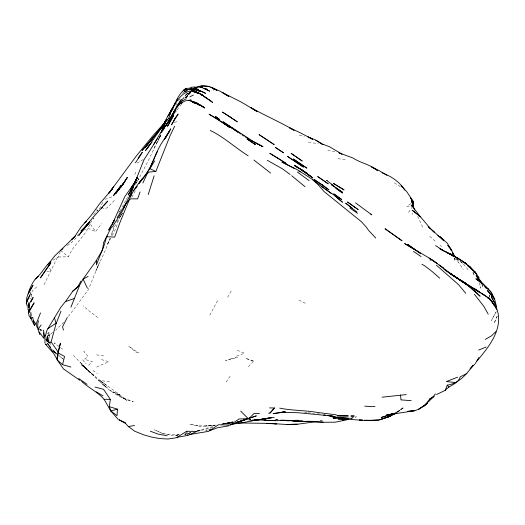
<?xml version="1.0" encoding="UTF-8"?>
<svg xmlns="http://www.w3.org/2000/svg" width="525" height="525" viewBox="0 0 525 525"><rect width="100%" height="100%" fill="white"/><g stroke="black" fill="none" stroke-linecap="round" stroke-linejoin="round"><path stroke-width="0.39" stroke-dasharray="2.62 1.97" d="M412.374 214.508L412.407 213.012M52.763 332.469L49.33 335.14L48.517 345.017L50.84 348.023M47.303 333.946L48.996 332.542L47.768 336.039L47.289 341.703L48.517 345.017L47.073 343.16L46.613 339.964L48.018 335.659L50.026 333.913L46.751 341.053M47.768 336.039L47.033 340.771L50.242 344.302L47.768 336.039L49.33 335.14M231.223 290.994L226.78 298.902M48.996 332.542L47.033 340.771L45.944 338.855M113.905 226.472L111.202 235.338L116.379 222.613M53.169 260.151L58.478 256.994L60.349 251.18M134.82 174.622L136.257 170.264M110.788 238.16L107.12 244.893L110.014 238.514L104.147 253.194L98.142 265.604L88.305 289.741L68.198 316.778M134.971 184.78L138.922 178.605L147.879 161.464L160.565 135.096M160.945 134.459L159.377 137.944L160.584 135.056M120.251 216.175L117.869 221.799L116.465 227.115L111.766 236.079M159.377 137.944L160.335 135.732L153.024 150.222M98.142 265.604L95.944 270.618L99.737 262.257M160.335 135.732L157.205 142.636M57.304 257.572L43.982 284.799M131.926 197.216L135.575 190.299M58.478 256.994L68.388 256.804C73.454 244.328 85.516 236.434 90.077 223.709L95.603 231.564L101.588 223.63M99.461 208.93L102.762 202.466M120.133 211.07L125.882 200.058M217.553 300.72L209.173 316.306M495.961 312.152L491.426 320.565L496.335 311.45M118.801 212.691L119.582 211.286L118.834 212.618M126.276 199.369L128.612 195.241M167.127 120.75L170.034 116.104M168.052 119.431L170.087 116.025M90.497 223.027L93.397 218.243M172.39 110.637L173.644 108.603M78.612 233.848L75.62 238.573L71.19 242.753L65.973 246.638M175.744 105.236L177.411 102.605M135.923 183.323L138.922 178.605L135.817 183.369M168.597 118.145L167.219 120.133L169.897 116.13M119.378 218.085L122.653 213.012M116.812 221.963L118.565 219.352M121.82 214.246L120.153 216.7L122.469 213.399M226.137 382.049L230.173 376.136M181.473 104.213L175.042 112.612M408.562 212.336L412.118 207.329M186.224 97.716L189.971 92.603M181.972 99.796L187.11 93.437M178.493 100.741L180.488 98.254M177.142 108.052L178.165 106.792M175.672 111.832L176.643 110.663M182.497 99.166L187.733 92.899M182.51 93.45L184.433 91.166M190.732 92.282L184.774 98.293L189.827 92.571M253.424 361.148L245.562 358.299L254.08 361.266L253.424 361.148L247.78 367.5M167.199 119.963L169.148 117.712M93.194 218.918L94.1 217.875M184.774 98.293L190.194 92.656M185.85 97.709L190.378 92.781M186.04 97.512L190.851 92.262M63.637 322.271L55.683 330.192M93.627 214.627L97.768 210.341L96.462 209.928M114.371 200.452L106.936 207.946L103.018 208.799M88.627 365.288L92.387 361.535L84.453 359.323L88.095 356.468L83.797 351.455L85.982 350.031M187.635 93.161L185.489 95.274L187.983 93.233M184.163 91.993L185.227 90.976M36.724 286.86L32.189 291.001L31.448 296.566L30.621 292.589M189.906 92.603L188.731 93.627L189.932 92.662M186.723 91.409L187.943 90.444M410.668 203.582L406.822 206.561L410.924 206.66M397.484 411.981L403.673 407.19L396.25 412.939M189.893 92.413L186.874 94.657L190.26 92.413M185.817 91.304L187.084 90.398M184.544 91.698L186.447 90.359M397.491 412.112L403.134 408.194L397.169 411.797M137.163 163.065L143.161 159.528M184.603 91.79L186.69 90.733M397.025 411.987L399.059 411.016L396.126 412.283M396.979 412L399.059 411.016M96.613 367.047L108.793 361.679L100.866 359.415M236.578 356.18L244.565 353.259L236.749 350.077M104.954 199.336L112.219 196.75M83.468 229.832L88.003 228.349L95.603 231.564M351.008 418.569L356.455 416.811L348.967 418.668M221.452 424.377L232.805 421.792M222.679 423.99L224.188 423.524M188.468 433.328L190.785 432.666M188.409 433.361L190.641 432.869M196.973 430.887L213.741 426.287M183.907 92.144L187.635 91.107M212.815 427.462L197.236 431.386M186.303 433.913L185.056 434.195L191.218 432.528M174.339 122.397L177.247 121.616M232.227 422.303L225.442 423.938L231.676 423.189M185.056 434.195L186.414 433.867M223.263 423.885L231.144 422.212L223.958 423.859M178.973 434.674L175.022 435.592L178.448 434.864M350.333 418.366L353.056 417.756L350.779 418.235M222.049 423.905L233.238 421.89M233.586 422.021L230.928 422.572L232.483 422.33M222.449 424.285L232.673 422.205M223.985 423.977L230.875 422.586M46.83 271.635L50.945 270.841L49.225 267.422M197.177 430.959L201.121 430.283L197.708 430.677M184.098 434.201L186.27 433.794M320.125 421.05L323.118 420.63L320.02 420.86M216.11 425.06L205.8 426.038L214.679 425.296L200.707 425.887L196.987 425.644L197.63 425.696L189.617 424.102L200.793 426.661L216.097 425.152M178.126 435.166L173.394 435.494L163.656 433.939M248.653 419.751L250.983 419.488M252.551 419.344L254.12 419.206M231.702 423.143L224.89 423.524L231.807 423.17M249.126 419.993L250.628 419.941M179.425 434.549L170.198 434.785L162.166 433.368M48.74 342.91L50.374 342.93L46.325 336.814M275.579 419.823L278.841 420.013M275.5 419.829L277.823 419.98M304.421 412.578L307.381 412.781M308.116 412.827L314.285 413.333M275.802 419.803L278.257 419.974M308.497 142.564L318.157 143.43M337.975 158.714L345.765 159.554M96.515 354.887L104.587 355.97M109.528 381.859L98.247 380.185L107.251 387.817L102.736 384.444L83.56 366.345L88.502 370.913L80.568 364.035L94.388 376.103L87.839 370.217M29.741 298.259L31.211 298.476M317.461 413.674L319.758 414.022M327.731 150.367L335.941 151.902M299.289 135.194L304.415 136.198M96.429 209.869L97.696 210.23M162.973 433.637L154.403 429.791L162.947 433.624M298.909 300.129L306.646 303.89M394.387 182.877L400.24 186.651M45.734 339.504L50.623 342.188M46.193 338.238L47.591 339.012L45.767 337.509M45.957 339.517L50.676 342.195M429.647 259.941L431.012 260.767M92.886 370.578L97.46 373.4M106.949 385.567L99.888 380.586L119.805 394.695L126.906 400.378L122.417 397.681L115.723 393.428L125.403 399.23L133.311 401.664L123.401 398.239L125.403 399.23L117.659 395.555L110.079 390.554L102.736 384.444L105.63 386.695M55.217 343.652L54.16 342.904L62.724 349.276M119.438 394.439L119.805 394.695M45.865 339.741L50.374 342.93M97.939 317.566L90.418 312.053L82.996 305.767M104.193 383.69L92.413 374.338M456.356 258.484L463.122 263.629L468.142 269.817M39.48 329.214L40.727 330.166L39.762 328.886M457.085 258.897L463.122 263.629M63.978 359.658L58.662 355.432L62.797 358.719M60.578 250.451L68.388 256.804M86.481 369.259L93.922 375.382L82.943 365.512L86.481 369.259L85.588 368.307M440.212 245.339L441.643 246.56M53.596 351.127L56.582 353.666L51.863 349.453M53.117 350.556L56.812 353.804L53.222 350.523M429.752 236.322L435.579 241.572M80.286 362.46L85.805 368.077L72.115 354.113M82.163 364.462L83.022 365.315M454.486 258.031L458.771 262.671L463.26 269.463M52.933 350.674L56.122 354.172L53.045 350.68M50.479 347.767L48.425 345.443L50.328 347.76M82.628 359.815L86.093 363.832M50.827 348.016L47.073 343.16L49.429 346.388M49.901 347.038L50.8 348.344M46.259 336.847L47.591 338.842L50.558 347.609M456.146 258.49L458.771 262.671M422.618 227.049L417.69 216.425M472.828 272.094L474.403 275.599L472.973 272.219M481.878 284.576L483.059 287.556L481.891 283.808M39.802 328.729L41.488 333.126M479.338 282.831L480.782 288.192L480.46 284.419M454.151 258.103L454.945 261.069L454.256 258.215M31.283 313.865L31.894 316.253M30.627 292.451L31.618 297.058M489.221 294.912L489.641 297.281M489.51 294.807L489.812 297.222M497.188 316.122L494.104 323.439L497.188 316.122M231.518 358.634L225.573 360.517L237.477 357.308L231.518 358.634M210.971 429.069L205.767 430.546L210.952 429.083M250.93 419.869L248.496 420L250.898 419.869M138.377 352.872L136.132 352.268L128.809 346.257L138.377 352.872M119.641 394.931L110.079 390.554L119.641 394.931M42.092 330.54L39.565 328.834L42.092 330.54"/><path stroke-width="0.79" d="M44.927 343.101L44.973 337.057L47.093 330.008L60.9 307.178L65.71 301.278L72.817 291.145L79.603 285.324L83.088 279.097L96.37 260.466L102.664 249.657L103.55 242.662L110.86 228.303L113.078 225.73L122.903 210.4L125.711 204.127L129.294 199.631L131.644 193.18M30.877 312.277L30.693 318.052L34.394 325.29M109.285 406.658L117.495 409.178L117.022 415.702L110.788 410.924L109.285 406.658L110.368 399.427L103.563 389.307L95.084 387.096M27.943 308.313L28.455 302.662M412.945 203.779L413.234 201.593L410.392 197.689M70.901 367.041L62.56 364.665L57.245 359.992L56.989 359.126L58.091 351.875L60.414 343.225L58.17 353.01L57.245 359.992L63.525 368.97L80.069 380.441M38.502 320.749C36.842 325.513 38.095 330.297 39.92 334.747M62.56 364.665L64.536 356.423L58.17 353.01M148.214 194.572L154.133 175.816M55.827 324.575L51.115 341.946L58.091 351.875M131.152 193.102L133.448 186.637L129.268 196.75L123.513 207.762L126.368 202.998L117.121 217.731M70.927 307.23L79.603 285.324M140.103 191.933L137.576 198.89L131.073 198.804L129.235 199.848L119.726 223.105L114.667 237.143L107.303 236.736L106.437 237.307L104.226 245.096L96.383 264.889L96.37 260.466M47.9 328.643L54.935 323.958L56.083 323.8L60.966 311.161M436.472 394.577L445.226 390.351L447.261 385.127C458.673 383.683 466.587 374.194 473.038 365.485L470.078 368.839L474.83 364.055M37.406 327.987L35.995 324.397L40.491 312.913M142.866 183.022L147.361 173.414L149.382 172.003L155.82 171.518L170.251 135.292L174.694 126.144M135.371 181.991L137.307 177.352L132.418 187.674L137.097 177.811L132.753 187.865L143.935 159.869L157.467 138.6M162.638 130.108L164.122 126.551L161.785 132.188M129.642 196.711L130.548 194.545M155.085 156.614L150.078 167.908M155.4 155.899L157.316 151.607M28.291 307.584L29.669 304.69M31.054 301.79L33.127 297.439L28.98 304.231L29.472 307.394L28.547 312.893L29.131 316.083L31.119 318.472M130.548 196.934C134.695 186.388 143.299 178.559 149.31 169.293M131.696 188.954L136.874 178.382M130.987 190.582L134.813 182.792M67.272 317.408L62.547 326.812L63.499 330.159M174.405 110.867L170.468 118.624L177.253 105.847L181.335 99.553C175.055 108.301 171.117 118.453 164.712 127.096L171.255 117.429L174.418 111.287L168.61 122.279L171.255 117.429L160.027 133.724L153.707 144.526M136.316 179.747L133.468 185.266L135.988 180.37L130.6 189.059L134.702 182.615L124.766 196.665L112.278 224.162L114.745 219.247L108.675 230.14L111.503 225.363M149.297 142.498L142.039 150.478L162.73 126.125L166.405 118.696L175.094 103.537M169.916 112.685C175.166 104.632 177.686 93.949 186.034 88.364L188.987 88.266M162.711 126.131L165.979 120.028M172.961 113.715L177.253 105.847M168.735 121.268L173.014 113.367L167.337 123.29M172.154 108.964L172.738 107.901L167.698 116.465M81.001 281.046L77.569 287.09L72.817 291.145M175.665 102.624L169.299 113.945L171.859 109.495M176.879 100.531L177.686 99.133M165.428 138.219L166.195 136.881M162.822 130.594L163.583 129.294M136.48 187.484L137.281 186.113M167.357 134.873L170.769 128.822L160.886 144.375C153.372 157.087 150.419 172.449 139.151 182.825L142.741 178.329M176.925 100.334L177.713 99.015M475.355 363.49L478.938 357.499M112.304 224.05L114.384 220.598M127.089 177.804L120.402 187.917L127.365 177.352L122.948 184.564M135.45 162.862L142.314 152.263L138.272 158.077L139.079 156.896M165.473 121.026L161.851 127.299L145.589 150.518L149.769 144.756M154.731 160.834L149.966 168.663L155.82 171.518M169.24 120.606L165.939 125.882M170.277 114.017L169.431 115.369C174.28 105.459 179.399 92.236 191.966 90.746L200.163 93.568L212.605 102.368L208.3 99.264M163.813 129.157L164.66 127.851M139.086 183.645L142.373 178.795M49.337 263.025L50.827 261.358C44.763 266.562 41.521 273.991 35.306 278.998C32.097 283.5 29.42 288.428 28.252 293.875L33.016 285.397C28.895 291.08 24.616 298.823 27.123 305.95M165.756 120.868L161.405 127.24L149.75 141.881L161.293 127.929M75.397 235.922L71.663 239.466L74.642 236.716L80.811 227.345L91.127 215.434L99.678 203.726L112.573 188.639L108.695 193.344L112.442 188.764L109.285 192.675L113.433 186.9M109.285 192.675L136.323 155.971L152.821 135.817L165.001 122.279M37.892 329.464L41.153 324.962M163.38 125.245L161.004 128.468L163.433 125.304M435.402 393.848L432.843 397.34L429.719 399.053L425.414 404.762L418.373 409.454L414.73 410.675L386.249 415.091L394.124 413.405M101.568 208.399L102.526 207.132M147.315 148.155L152.001 142.091M47.847 264.685L54.81 255.832L74.642 236.716M150.183 141.369L153.53 137.176M156.936 132.923L162.743 126.059M103.963 205.223L107.723 201.082L92.17 218.328L78.743 235.443L87.813 224.024M82.648 230.547L89.453 222.167M476.956 360.997C489.044 346.795 503.882 328.46 496.762 308.628L489.576 298.738L474.488 288.737L484.962 295.68M154.54 135.929L156.043 134.052M269.522 407.912L274.418 407.977L270.27 413.037L268.642 413.142M89.368 222.239L83.062 229.569L89.407 222.2M269.87 413.011L274.418 407.977M162.507 126.322L159.613 129.544M89.749 222.298L80.929 231.131L86.868 225.153M89.558 222.541L86.054 226.341L88.187 224.208M133.718 190.391L136.31 187.596M186.362 98.759L182.004 100.964L177.122 106.463L179.589 104.409M434.103 396.316L423.485 406.402L427.153 403.358L425.276 404.663M495.836 331.656L491.472 335.862L485.31 339.386M65.461 301.613L74.051 298.607M445.226 390.351C449.597 384.989 458.141 384.123 460.222 376.825L466.909 373.492M35.306 278.998L38.292 276.465M427.153 403.358L424.239 405.812L418.373 409.454M84.682 222.954L86.487 221.445M45.616 335.357L44.494 336.295L43.47 330.074M187.825 89.69L183.835 90.077L186.034 88.364M60.578 250.451L62.98 248.758M429.719 399.053L433.919 396.08M419.002 409.014L420.886 407.708M422.139 406.842L424.016 405.536M228.828 425.834L217.737 427.704L209.803 430.572L218.439 424.745L230.127 425.027L239.072 418.976L248.187 418.635L249.526 418.031L253.988 413.483L259.475 413.483M125.711 422.868L118.788 419.665L125.744 423.629L128.389 426.582L134.754 431.222L143.896 434.923L151.837 437.122L159.869 438.578L168.02 439.018L176.4 437.745L186.756 431.248L196.967 431.471M182.004 100.964L182.864 100.472M195.7 87.524C202.499 84.269 210.998 86.107 216.982 90.412L210.879 87.216L220.165 91.238L228.874 96.449L222.088 92.288M396.25 412.939L387.634 417.08L391.092 415.741L379.568 419.849L387.634 417.08L396.25 412.939L387.949 417.152L378.781 420.026L365.702 420.486L341.88 418.871M88.121 276.386L83.088 279.097L87.432 288.284M211.234 429.877L208.412 431.373L189.039 434.621M189.899 96.784L193.357 95.097M393.645 413.569L390.397 415.098L394.282 413.287M392.962 413.923L381.189 417.487L394.321 413.28M189.807 88.581L191.002 88.023M196.678 431.484L188.199 435.337L177.109 437.312M392.457 413.864L389.524 415.131L396.559 412.978M190.142 91.744L192.288 90.864L198.581 93.043L201.351 94.782M478.695 350.077L486.117 347.018M457.649 377.173L446.335 381.544L456.199 382.64M30.693 318.052L32.694 317.317L34.479 325.395M230.127 425.027L256.344 415.852L235.797 422.704L244.348 419.987M347.891 419.573L335.317 422.198L324.857 422.258L293.514 420.912L304.776 421.404M182.129 103.038L179.123 104.048L185.528 100.793L191.133 99.999L189.63 100.505M246.205 419.377L236.959 422.244M117.495 409.178L110.788 410.924L117.961 419.16M347.747 418.871L342.438 419.987L348.062 418.865M128.389 426.582L134.538 425.486M183.835 90.077L193.403 89.145L189.42 89.532M274.247 417.401L250.819 420.781L266.917 418.451M317.126 421.477L298.029 424.18L286.525 424.482L270.198 423.413L238.212 422.94M382.069 397.195L406.278 394.597M231.328 424.318L242.36 422.769L257.519 419.77L259.37 419.672L252.893 420.512L257.519 419.77L265.722 419.488L258.608 419.626M189.623 88.003L191.238 87.819M194.467 87.445L200.57 87.006M285.607 411.843L273.079 413.615L284.786 411.981L281.676 412.191L298.804 412.781L331.918 416.017L327.876 415.518M374.988 406.33L372.159 406.652L364.744 406.133M193.489 89.007L195.832 88.83L198.502 89.335L196.888 89.348M313.832 421.319L311.509 421.496L314.377 421.299M191.5 87.222L195.372 86.979M367.94 420.532L378.781 420.026M254.382 419.81L255.878 419.757M347.983 418.681L338.264 419.002L346.336 418.943L333.244 418.543L334.884 418.517M311.66 421.306L307.775 421.306M254.953 419.731L275.474 420.689L291.473 420.453L284.563 420.269M286.991 420.577L298.522 420.262M286.525 424.482L297.163 424.233M266.91 423.472L276.623 423.905L270.198 423.413M193.705 88.85L195.832 88.83L205.465 93.286L195.832 88.83M364.232 420.269L370.788 420.4L365.879 420.262M300.983 421.155L302.492 421.188L291.887 420.801M81.664 381.413C88.686 387.988 97.709 391.886 104.048 399.262L110.368 399.427M349.709 418.222L338.933 417.92L330.225 416.397L333.441 416.994M362.604 420.171L359.33 420.085L362.598 420.236M294.748 420.965L280.448 420.276L288.619 420.683M264.147 420.19L275.474 420.689M201.108 85.982L209.278 86.362M314.882 421.759L323.223 422.179M282.47 420.282L288.337 420.761L282.883 420.269M337.627 417.454L334.432 417.145L348.731 418.464L344.813 418.136M282.345 420.262L284.799 420.433L282.778 420.256M401.402 399.919L411.16 400.673M339.229 417.605L344.026 418.071M336.367 414.829L317.448 412.453C304.959 410.281 292.182 410.681 279.74 408.135M333.093 416.948L341.519 417.992M327.784 415.564L334.897 416.555L328.886 415.492M167.226 435.75L158.222 434.142L150.353 431.222M204.067 88.594L207.27 89.289L204.461 88.541L209.685 91.186L200.977 87.065M193.817 91.973L198.581 93.043L190.864 89.073L198.306 93.161M323.092 144.303L329.359 146.659L341.992 154.127L339.721 153.234M191.573 88.627L200.419 91.481L194.125 89.309M338.881 152.782L352.997 158.032C360.839 163.137 370.479 164.581 377.711 170.664L371.588 166.937L379.319 170.717L386.951 175.363M191.966 90.746L196.652 92.741M201.738 94.933L203.195 95.557L201.075 94.598M382.016 172.81C391.099 176.118 399.63 181.788 404.768 190.129M196.127 103.812L192.498 102.211L200.36 105.02L204.77 108.019L195.759 102.382L188.77 100.301L196.836 102.992L195.759 102.382L203.392 107.021L201.213 106.063M197.577 104.455L199.756 105.42M198.247 93.319L195.425 92.039L197.571 93.03M201.876 95.012L203.306 95.668L201.83 94.979M198.135 93.247L195.917 92.21L197.971 93.332M46.745 344.669L45.327 343.96L52.5 352.19M237.891 131.978L222.889 121.721L253.247 141.448L262.874 146.672L250.688 140.195M255.668 142.99L262.874 146.672M223.23 92.984L241.756 102.342L257.027 111.497L250.543 107.448C264.849 115.5 279.937 121.957 294.079 130.259L289.472 127.746L300.215 132.74L312.657 139.315L308.024 136.933L315.433 139.939L322.376 144.532M210.282 130.476C224.07 137.071 235.259 147.735 248.154 155.8M267.297 160.302L282.627 168.938L290.141 174.497M204.822 97.079L206.194 97.827L203.424 96.088M443.212 250.622L458.574 258.615L466.148 263.721L457.551 258.037L440.101 248.817L443.212 250.622L435.579 245.575M421.877 264.246L424.804 265.893L432.285 271.655L439.681 278.178M315.833 140.155L323.485 144.559M249.263 139.394L245.464 136.999M440.101 248.817L443.71 250.898M294.702 168.715L281.866 162.035L297.321 169.687L312.388 179.386L318.143 184.715L324.128 191.605L361.39 221.701L366.43 227.273L368.517 230.324L375.756 238.055M298.909 171.183L300.11 171.964M300.628 169.536L307.25 173.427L302.452 170.579M96.173 391.834L103.057 395.876M452.228 255.583L446.263 252.046L458.574 258.615L457.551 258.037L466.148 263.721M321.687 186.644L334.74 195.556L342.49 202.23L335.062 196.068M302.459 170.592L312.874 177.942L302.19 170.159L294.545 165.697L303.929 171.248L310.183 176.006L302.19 170.159L303.929 171.248L294.446 165.185L299.007 168.387M463.811 282.201L466.239 283.697L461.488 280.717L479.587 292.261L472.848 288.054M448.652 272.449L468.313 285.613L448.593 272.475M452.675 275.33L468.313 285.613L449.866 273.381M205.8 97.788L209.213 99.94M242.294 134.971L244.197 136.185M321.746 184.426L314.147 179.543L328.899 189.807L321.746 184.426L322.901 185.305M225.127 124.235L209.055 114.194L216.713 118.578L229.793 127.614L224.287 123.624M446.768 271.103C458.305 278.926 470.472 285.994 480.113 296.244L465.327 283.244M479.017 291.9L449.492 272.993M432.856 260.649L429.063 258.156L430.395 259.035M434.123 261.483L436.649 263.15M431.727 259.914L437.049 263.432M303.686 167.278L287.503 156.378L302.774 166.674M327.141 180.698L326.648 180.364L333.29 185.463M413.49 251.423L421.057 256.561M443.1 268.413L445.62 270.132M416.128 250.53L404.624 243.567L432.147 259.783L454.65 276.741L447.103 271.405M417.48 251.455L420.177 253.306M78.737 378.571L87.091 384.326M444.196 269.377L445.417 270.217M460.753 280.396L462.709 281.754M239.144 132.851L241.027 134.157M349.899 208.025L357.525 213.327M482.101 293.475L489.215 298.463M418.642 252.276L407.8 244.46L420.367 253.345M297.399 172.023L309.087 180.633M331.544 193.666L312.513 179.53M370.768 214.095L371.825 214.856L355.556 202.867M253.903 160.04L270.618 173.053M446.23 270.598L447.438 271.523M352.597 208.537L345.66 203.168L356.895 212.008M453.836 256.377L450.739 253.962L451.808 255.124M419.606 215.985L412.125 210.131L420.617 216.95L430.316 228.447M482.186 283.749L475.86 278.749C481.399 282.621 487.207 286.598 490.868 292.425M291.651 175.704L305.032 186.716M443.743 240.548L428.124 226.531L434.346 232.312M490.757 291.487L484.654 286.545L486.242 288.31M487.403 297.668L488.624 298.659M489.845 299.657L492.148 301.77L496.709 308.483L489.641 298.804L492.148 301.77L494.012 305.228M437.857 235.436L439.72 236.985M470.63 267.192L464.29 262.251L466.456 264.548M436.393 265.171L458.574 284.675L465.701 293.278M443.743 240.699L439.976 236.801L447.372 243.213L451.553 250.819L449.636 247.393M484.719 285.751L477.35 279.044L482.016 283.487M432.62 230.626L434.333 232.247M439.976 236.801L442.667 239.4M240.706 411.121L248.187 418.635M470.505 267.054L475.762 272.967L476.798 275.008L474.967 271.904L467.558 265.499L475.762 272.967L474.967 271.904L479.135 277.928M447.261 385.127L448.934 387.017M474.403 294.282L483.774 306.239L488.204 314.127M479.889 280.12L483.925 285.036M402.511 187.412L401.146 185.588L406.928 191.94L413.221 201.475M39.106 331.99L43.936 338.376L43.628 332.745M478.058 278.348L476.136 275.671L478.793 279.425M420.617 216.95L411.141 204.986L411.967 206.305M477.691 276.701L480.985 281.945M33.475 320.558L35.995 324.397M449.433 247.754L447.786 245.208L451.487 249.67L453.403 254.645M455.707 257.808L452.767 252.919L453.16 254.402M50.695 348.416L56.989 359.126M110.775 410.911L104.048 399.262M213.373 89.703L213.57 90.077M491.098 291.952L494.648 299.132L496.23 305.563L496.479 308.785M491.8 293.705L492.588 295.378M414.842 210.026L413.024 205.918L411.449 199.48L413.267 206.83L410.95 198.22M27.917 309.1L29.203 312.106M488.092 288.599L488.703 290.056M107.061 235.863L107.303 236.736M54.574 317.979L56.083 323.8M496.486 309.356L495.508 304.369L491.302 296.802L495.508 304.369L495.967 308.3M186.756 431.248L187.392 435.33M400.529 394.938L400.988 399.945M413.254 201.646L413.424 206.824M28.055 298.607L26.25 303.319L30.076 294.702L28.055 298.607M163.026 127.627L161.09 132.602L165.086 122.561L163.026 127.627L166.799 119.674L163.026 127.627M29.938 309.665L28.547 312.893L34.099 302.767L29.938 309.665M175.855 109.161L172.476 116.399L175.855 109.161M174.818 118.657L171.557 124.766L178.119 114.056L174.818 118.657M173.657 115.356L167.567 126.243L173.657 115.356M133.698 185.496L128.212 194.978L133.685 185.502M169.017 132.018L164.286 139.565L169.017 132.018M47.493 267.422L40.399 277.935L50.892 262.854L47.493 267.422M123.539 183.251L115.776 193.508L123.539 183.251M121.216 185.273L114.293 194.44L121.216 185.273M147.755 144.257L145.228 147.518L151.666 139.289L147.755 144.257M119.326 189L113.328 195.713L119.326 189M162.566 126.243L160.584 128.422L162.586 126.243M271.53 417.631L262.533 419.075L271.53 417.631M202.611 87.111L200.209 87.465L202.611 87.111M414.73 410.675L407.899 411.364L414.73 410.675M354.106 416.017L350.969 416.023L354.106 416.017M340.154 415.846L336.866 415.839L348.357 415.938L340.154 415.846M308.234 421.391L305.819 421.312L308.234 421.391M325.447 415.216L323.833 415.019L325.415 415.236M343.947 189.833L333.375 183.363L343.947 189.833M277.456 157.894L269.817 153.326L286.178 163.452L277.456 157.894M306.79 168.066L293.423 159.068L306.79 168.066M230.062 116.924L222.462 112.088L237.339 121.853L230.062 116.924M336.013 188.291L342.379 192.924L336.013 188.291M238.048 132.208L227.397 125.009L238.048 132.208M266.628 139.571L259.042 134.603L274.201 144.638L266.628 139.571M328.178 183.802L317.796 176.623L328.178 183.802M283.067 152.493L275.481 147.492L283.598 152.86L283.067 152.493M254.566 144.014L246.986 138.987L255.353 144.546L254.566 144.014M342.149 192.025L331.557 184.774L342.149 192.025M401.933 240.719L385.133 228.808L401.933 240.719M302.111 160.952L291.165 153.392L302.111 160.952M354.998 207.27L347.458 201.981L358.201 209.632L354.998 207.27M453.79 256.541L449.38 253.391L453.771 256.522M341.237 199.224L333.703 193.817L341.677 199.579L341.237 199.224M219.437 119.372L215.348 116.386L219.437 119.372M441.171 266.405L439.307 265.059L443.422 268.065L441.171 266.405M494.557 298.882L487.403 290.555L494.557 298.882"/></g></svg>
